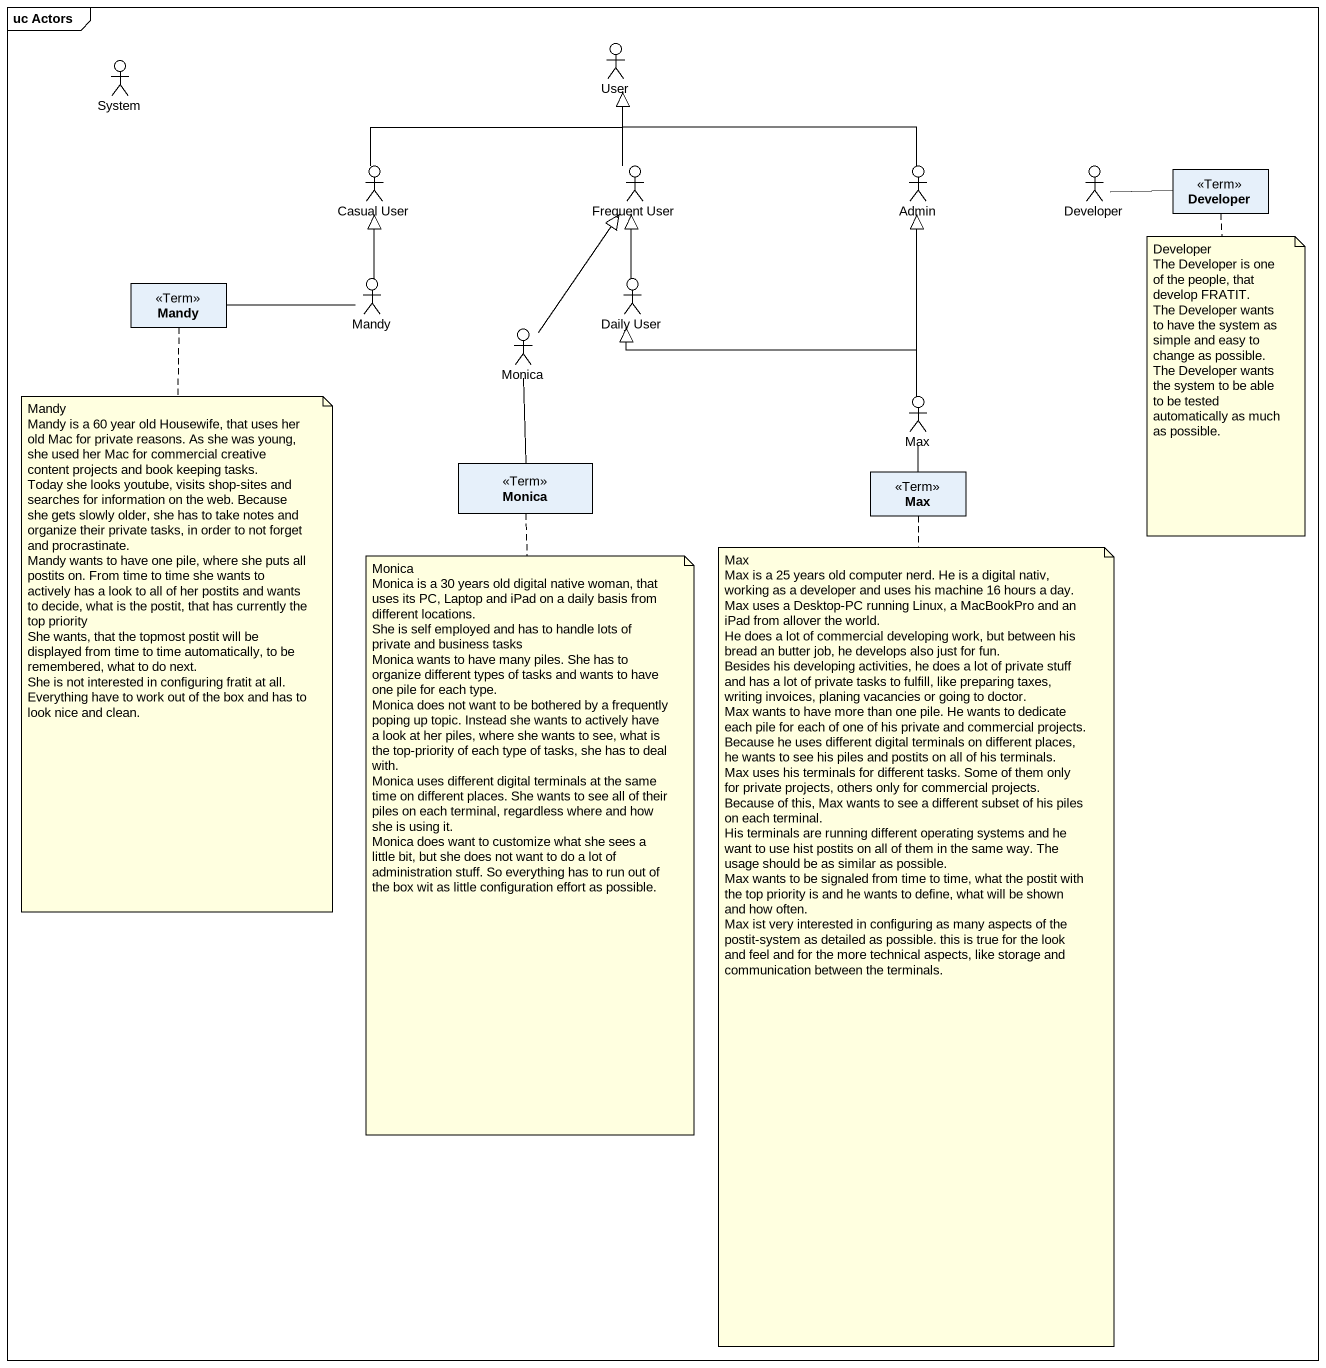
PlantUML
@startuml
mainframe uc Actors
allowmixing
hide circle
hide empty members
actor System
actor User
actor "Casual User" as Casual_User
actor "Frequent User" as Frequent_User
actor Admin
actor Developer
class "Developer" as Developer_2 <<Term>>
actor Mandy
actor "Daily User" as Daily_User
class "Mandy" as Mandy_2 <<Term>>
actor Monica
actor Max
class "Monica" as Monica_2 <<Term>>
class "Max" as Max_2 <<Term>>
Casual_User -right-|> User
Frequent_User -up-|> User
Admin -left-|> User
Developer_2 -left- Developer
Mandy -up-|> Casual_User
Daily_User -up-|> Frequent_User
Mandy_2 -right- Mandy
Monica -up-|> Frequent_User
Monica -- Monica_2
Max -up-|> Admin
Max -left-|> Daily_User
Max_2 -up- Max
note bottom of Developer_2
  Developer
  The Developer is one of the people, that develop FRATIT.
  The Developer wants to have the system as simple and easy to change as possible.
  The Developer wants the system to be able to be tested automatically as much as possible.
end note
note bottom of Mandy_2
  Mandy
  Mandy is a 60 year old Housewife, that uses her old Mac for private reasons. As she was young, she used her Mac for commercial creative content projects and book keeping tasks.
  Today she looks youtube, visits shop-sites and searches for information on the web. Because she gets slowly older, she has to take notes and organize their private tasks, in order to not forget and procrastinate.
  Mandy wants to have one pile, where she puts all postits on. From time to time she wants to actively has a look to all of her postits and wants to decide, what is the postit, that has currently the top priority
  She wants, that the topmost postit will be displayed from time to time automatically, to be remembered, what to do next.
  She is not interested in configuring fratit at all. Everything have to work out of the box and has to look nice and clean.
end note
note bottom of Max_2
  Max
  Max is a 25 years old computer nerd. He is a digital nativ, working as a developer and uses his machine 16 hours a day.
  Max uses a Desktop-PC running Linux, a MacBookPro and an iPad from allover the world.
  He does a lot of commercial developing work, but between his bread an butter job, he develops also just for fun.
  Besides his developing activities, he does a lot of private stuff and has a lot of private tasks to fulfill, like preparing taxes, writing invoices, planing vacancies or going to doctor.
  Max wants to have more than one pile. He wants to dedicate each pile for each of one of his private and commercial projects.
  Because he uses different digital terminals on different places, he wants to see his piles and postits on all of his terminals.
  Max uses his terminals for different tasks. Some of them only for private projects, others only for commercial projects. Because of this, Max wants to see a different subset of his piles on each terminal.
  His terminals are running different operating systems and he want to use hist postits on all of them in the same way. The usage should be as similar as possible.
  Max wants to be signaled from time to time, what the postit with the top priority is and he wants to define, what will be shown and how often.
  Max ist very interested in configuring as many aspects of the postit-system as detailed as possible. this is true for the look and feel and for the more technical aspects, like storage and communication between the terminals.
end note
note bottom of Monica_2
  Monica
  Monica is a 30 years old digital native woman, that uses its PC, Laptop and iPad on a daily basis from different locations.
  She is self employed and has to handle lots of private and business tasks
  Monica wants to have many piles. She has to organize different types of tasks and wants to have one pile for each type.
  Monica does not want to be bothered by a frequently poping up topic. Instead she wants to actively have a look at her piles, where she wants to see, what is the top-priority of each type of tasks, she has to deal with.
  Monica uses different digital terminals at the same time on different places. She wants to see all of their piles on each terminal, regardless where and how she is using it.
  Monica does want to customize what she sees a little bit, but she does not want to do a lot of administration stuff. So everything has to run out of the box wit as little configuration effort as possible.
end note
@enduml
